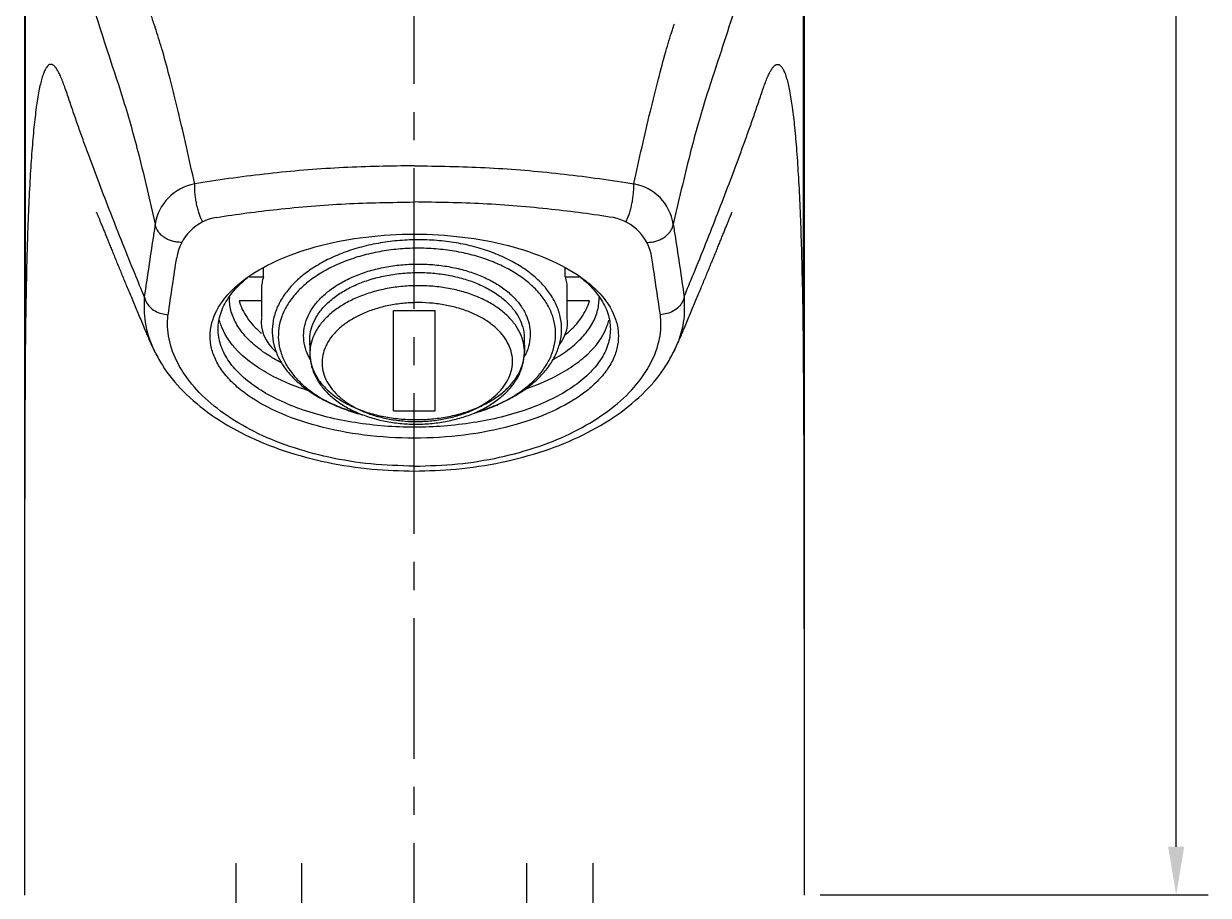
# Model space of a CAD drawing. Extents: x 7342 to 7936, y -141 to 279.
# Drawn here: x 7515.5 to 7589.2, y 38.9 to 93.1 of the extents above; entities that cross this region are included whole.
import ezdxf

# ---------------------------------------------------------------- set-up
doc = ezdxf.new("R2010")
doc.units = 0
doc.header["$LTSCALE"] = 7
doc.header["$MEASUREMENT"] = 0
doc.linetypes.add('ACAD_ISO08W100', pattern=[36, 24, -3, 6, -3])
doc.linetypes.add('CENTER', pattern=[2, 1.25, -0.25, 0.25, -0.25])
doc.layers.get('0').update_dxf_attribs({"color": 2, "linetype": 'CONTINUOUS'})
for name, color, linetype in [('02___PRT_ALL_AXES', 7, 'CONTINUOUS'), ('center', 1, 'ACAD_ISO08W100'), ('CL', 1, 'CENTER'), ('D', 2, 'CONTINUOUS'), ('DWG', 7, 'CONTINUOUS')]:
    doc.layers.add(name, color=color, linetype=linetype)

msp = doc.modelspace()

# ---------------------------------------------------------------- linework, layer by layer
at = {"color": 7, "linetype": 'Continuous'}
for p, q in [((7515.513, 120.221), (7515.513, 38.887)), ((7564.013, 120.221), (7564.013, 38.887)), ((7515.56, 119.779), (7515.56, 72.08)), ((7563.965, 119.779), (7563.965, 72.08)), ((7523.632, 72.692), (7523.635, 72.685)), ((7534.804, 69.406), (7534.578, 69.509)), ((7545.158, 69.527), (7545.382, 69.635))]:
    msp.add_line(p, q, dxfattribs=at)
for centre, start, end in [((7526.613, 80.205), 99.70793, 171.27042), ((7552.913, 80.207), 8.73921, 80.3017), ((7527.949, 78.121), 99.02892, 171.3538), ((7551.577, 78.123), 8.65582, 78.7975)]:
    msp.add_arc(centre, 3, start, end, dxfattribs=at)
for points in [[(7515.466, 118.558), (7515.478, 116.722), (7515.516, 114.885), (7515.579, 113.082), (7515.671, 111.334), (7515.792, 109.728), (7515.941, 108.366), (7516.12, 107.198), (7516.319, 106.225), (7516.545, 105.231), (7516.801, 104.201), (7517.092, 103.113), (7517.423, 101.931), (7517.8, 100.631), (7518.232, 99.182), (7518.731, 97.545), (7519.313, 95.677), (7519.992, 93.542), (7520.776, 91.112), (7521.661, 88.394), (7522.621, 84.969), (7523.648, 80.66)], [(7564.059, 118.559), (7564.047, 116.723), (7564.009, 114.886), (7563.946, 113.083), (7563.854, 111.335), (7563.733, 109.729), (7563.584, 108.367), (7563.405, 107.199), (7563.206, 106.226), (7562.98, 105.232), (7562.724, 104.202), (7562.433, 103.114), (7562.102, 101.932), (7561.725, 100.632), (7561.293, 99.183), (7560.794, 97.546), (7560.212, 95.678), (7559.533, 93.543), (7558.749, 91.113), (7557.864, 88.395), (7556.904, 84.97), (7555.877, 80.661)], [(7523.571, 93.137), (7523.327, 93.87), (7523.004, 94.874)], [(7526.107, 83.162), (7525.593, 85.467), (7525.072, 87.694), (7524.568, 89.704), (7524.115, 91.399), (7523.7, 92.745), (7523.571, 93.137)], [(7553.418, 83.164), (7553.932, 85.469), (7554.452, 87.697), (7554.956, 89.707), (7555.409, 91.401), (7555.823, 92.747), (7555.953, 93.139)], [(7522.97, 76.153), (7522.392, 77.554), (7521.619, 79.469), (7520.881, 81.344), (7520.179, 83.171), (7519.514, 84.949), (7519.196, 85.816), (7518.887, 86.675), (7518.589, 87.535), (7518.299, 88.385), (7518.019, 89.199), (7517.882, 89.566), (7517.748, 89.889), (7517.617, 90.156), (7517.489, 90.364), (7517.364, 90.51), (7517.303, 90.559), (7517.243, 90.591), (7517.184, 90.607), (7517.125, 90.607), (7517.012, 90.557), (7516.902, 90.443), (7516.796, 90.267), (7516.694, 90.029), (7516.597, 89.731), (7516.503, 89.373), (7516.414, 88.955), (7516.25, 87.942), (7516.104, 86.698), (7515.975, 85.231), (7515.865, 83.557), (7515.771, 81.695), (7515.695, 79.654), (7515.675, 79.007), (7515.657, 78.35)], [(7556.555, 76.153), (7557.133, 77.554), (7557.906, 79.469), (7558.645, 81.344), (7559.346, 83.171), (7560.011, 84.949), (7560.329, 85.816), (7560.638, 86.675), (7560.937, 87.535), (7561.226, 88.385), (7561.507, 89.199), (7561.643, 89.566), (7561.777, 89.889), (7561.908, 90.156), (7562.036, 90.364), (7562.161, 90.51), (7562.222, 90.559), (7562.282, 90.591), (7562.342, 90.607), (7562.4, 90.607), (7562.513, 90.557), (7562.623, 90.443), (7562.729, 90.267), (7562.831, 90.029), (7562.929, 89.731), (7563.022, 89.373), (7563.111, 88.955), (7563.275, 87.942), (7563.421, 86.698), (7563.55, 85.231), (7563.661, 83.557), (7563.754, 81.695), (7563.831, 79.654), (7563.85, 79.007), (7563.869, 78.35)], [(7519.998, 81.385), (7519.989, 81.403), (7520.017, 81.338), (7520.06, 81.236), (7520.119, 81.096), (7520.189, 80.924), (7520.27, 80.724), (7520.36, 80.503), (7520.458, 80.261), (7520.562, 80.004), (7520.67, 79.736), (7520.783, 79.456), (7520.901, 79.165), (7521.024, 78.864), (7521.15, 78.554), (7521.279, 78.239), (7521.411, 77.919), (7521.546, 77.591), (7521.685, 77.256), (7521.83, 76.906), (7521.982, 76.539), (7522.143, 76.153), (7522.312, 75.748), (7522.485, 75.338), (7522.658, 74.929), (7522.828, 74.523), (7523.009, 74.087), (7523.298, 73.408), (7523.632, 72.692)], [(7555.893, 72.691), (7556.233, 73.421), (7556.521, 74.098), (7556.699, 74.528), (7556.867, 74.927), (7557.035, 75.327), (7557.205, 75.729), (7557.372, 76.127), (7557.53, 76.507), (7557.681, 76.87), (7557.824, 77.216), (7557.961, 77.547), (7558.094, 77.87), (7558.224, 78.187), (7558.352, 78.497), (7558.476, 78.803), (7558.598, 79.101), (7558.715, 79.389), (7558.827, 79.666), (7558.935, 79.933), (7559.038, 80.188), (7559.136, 80.431), (7559.227, 80.655), (7559.309, 80.859), (7559.383, 81.038), (7559.445, 81.188), (7559.493, 81.302), (7559.525, 81.378), (7559.535, 81.4)], [(7515.656, 78.35), (7515.597, 75.495), (7515.56, 72.08)], [(7563.869, 78.35), (7563.928, 75.495), (7563.965, 72.08)], [(7522.97, 76.153), (7523.023, 74.551), (7523.576, 72.809), (7523.632, 72.692)], [(7522.97, 76.153), (7523.083, 75.817), (7523.311, 75.51), (7523.636, 75.262), (7524.029, 75.096), (7524.453, 75.024)], [(7556.555, 76.153), (7556.442, 75.817), (7556.214, 75.51), (7555.889, 75.262), (7555.496, 75.096), (7555.073, 75.024)], [(7556.556, 76.153), (7556.502, 74.551), (7555.949, 72.809), (7555.893, 72.691)], [(7539.763, 65.598), (7537.066, 65.738), (7534.449, 66.154), (7532.013, 66.831), (7529.808, 67.752), (7527.922, 68.879), (7526.39, 70.185), (7525.274, 71.617), (7524.598, 73.143), (7524.446, 73.9), (7524.419, 74.662), (7524.453, 75.024)], [(7539.763, 65.598), (7542.46, 65.738), (7545.076, 66.154), (7547.513, 66.831), (7549.717, 67.752), (7551.603, 68.879), (7553.135, 70.185), (7554.251, 71.617), (7554.927, 73.143), (7555.079, 73.9), (7555.106, 74.662), (7555.073, 75.024)], [(7523.635, 72.686), (7524.092, 71.876), (7525.387, 70.264), (7527.131, 68.799), (7529.253, 67.55), (7531.679, 66.559), (7534.338, 65.843), (7537.155, 65.419), (7539.763, 65.296)], [(7539.763, 65.296), (7542.37, 65.419), (7545.188, 65.843), (7547.847, 66.559), (7550.272, 67.55), (7552.394, 68.799), (7554.139, 70.264), (7555.434, 71.876), (7555.89, 72.686)], [(7515.56, 72.08), (7515.538, 67.682), (7515.525, 62.77), (7515.517, 57.447), (7515.514, 51.724), (7515.513, 45.538), (7515.513, 38.91)], [(7563.965, 72.08), (7563.988, 67.682), (7564, 62.77), (7564.008, 57.447), (7564.012, 51.724), (7564.013, 45.538), (7564.013, 38.91)]]:
    msp.add_spline(points, degree=3, dxfattribs=at)
for points, knots in [([(7539.763, 84.295), (7538.293, 84.273), (7535.355, 84.229), (7530.963, 83.866), (7527.885, 83.462), (7526.273, 83.19), (7526.107, 83.162)], [0, 0, 0, 0, 4.40841, 8.814005, 13.212115, 13.717028, 13.717028, 13.717028, 13.717028]), ([(7539.763, 84.295), (7541.232, 84.273), (7544.171, 84.229), (7548.563, 83.866), (7551.641, 83.462), (7553.252, 83.19), (7553.418, 83.162)], [0, 0, 0, 0, 4.40841, 8.814005, 13.212115, 13.717028, 13.717028, 13.717028, 13.717028]), ([(7526.596, 80.798), (7526.576, 80.841), (7526.557, 80.884), (7526.538, 80.926), (7526.538, 80.926), (7526.538, 80.926), (7526.538, 80.926), (7526.506, 80.996), (7526.435, 81.149), (7526.35, 81.406), (7526.271, 81.695), (7526.204, 82.001), (7526.152, 82.313), (7526.117, 82.619), (7526.099, 82.901), (7526.104, 83.08), (7526.107, 83.162)], [-0.139808, -0.139808, -0.139808, -0.139808, 0, 0, 0, 0, 0, 0, 0.229477, 0.505199, 0.811607, 1.127262, 1.445564, 1.760021, 2.048757, 2.294911, 2.294911, 2.294911, 2.294911]), ([(7552.93, 80.801), (7552.949, 80.843), (7552.969, 80.886), (7552.988, 80.929), (7552.988, 80.929), (7552.988, 80.929), (7552.988, 80.929), (7553.02, 80.998), (7553.09, 81.151), (7553.175, 81.409), (7553.255, 81.697), (7553.321, 82.004), (7553.373, 82.316), (7553.408, 82.621), (7553.426, 82.904), (7553.421, 83.082), (7553.418, 83.164)], [-0.139808, -0.139808, -0.139808, -0.139808, 0, 0, 0, 0, 0, 0, 0.229477, 0.505199, 0.811607, 1.127262, 1.445564, 1.760021, 2.048757, 2.294911, 2.294911, 2.294911, 2.294911]), ([(7527.479, 81.084), (7528.723, 81.282), (7531.387, 81.63), (7535.486, 81.975), (7538.337, 82.019), (7539.763, 82.041)], [1.855939, 1.855939, 1.855939, 1.855939, 5.63708, 9.912084, 14.188201, 14.188201, 14.188201, 14.188201]), ([(7552.159, 81.066), (7550.877, 81.272), (7548.176, 81.627), (7544.039, 81.975), (7541.188, 82.019), (7539.763, 82.041)], [1.741819, 1.741819, 1.741819, 1.741819, 5.63708, 9.912084, 14.188201, 14.188201, 14.188201, 14.188201]), ([(7523.648, 80.66), (7523.604, 80.375), (7523.467, 79.482), (7523.24, 77.98), (7523.06, 76.762), (7522.97, 76.153)], [0.978176, 0.978176, 0.978176, 0.978176, 1.843128, 3.688338, 5.535641, 5.535641, 5.535641, 5.535641]), ([(7525.293, 79.515), (7525.238, 79.52), (7525.184, 79.525), (7525.129, 79.531), (7525.039, 79.539), (7524.859, 79.557), (7524.599, 79.632), (7524.395, 79.722), (7524.245, 79.811), (7524.142, 79.883), (7524.046, 79.962), (7523.93, 80.075), (7523.807, 80.233), (7523.697, 80.439), (7523.664, 80.588), (7523.648, 80.66)], [-0.163839, -0.163839, -0.163839, -0.163839, 0, 0, 0, 0.270005, 0.54215, 0.808786, 0.937955, 1.063338, 1.186594, 1.309314, 1.550402, 1.782783, 2.004368, 2.004368, 2.004368, 2.004368]), ([(7554.233, 79.517), (7554.288, 79.522), (7554.342, 79.528), (7554.396, 79.533), (7554.486, 79.542), (7554.666, 79.559), (7554.927, 79.634), (7555.131, 79.725), (7555.281, 79.813), (7555.384, 79.886), (7555.479, 79.965), (7555.596, 80.078), (7555.719, 80.235), (7555.828, 80.442), (7555.862, 80.59), (7555.878, 80.663)], [-0.163839, -0.163839, -0.163839, -0.163839, 0, 0, 0, 0.270005, 0.54215, 0.808786, 0.937955, 1.063338, 1.186594, 1.309314, 1.550402, 1.782783, 2.004368, 2.004368, 2.004368, 2.004368]), ([(7555.877, 80.661), (7555.921, 80.376), (7556.058, 79.482), (7556.285, 77.98), (7556.465, 76.762), (7556.556, 76.153)], [0.977172, 0.977172, 0.977172, 0.977172, 1.843128, 3.688338, 5.535641, 5.535641, 5.535641, 5.535641]), ([(7543.66, 79.21), (7543.282, 79.315), (7542.504, 79.491), (7541.309, 79.651), (7540.088, 79.707), (7538.864, 79.66), (7537.66, 79.51), (7536.498, 79.26), (7535.398, 78.914), (7534.382, 78.478), (7533.467, 77.961), (7532.671, 77.371), (7532.007, 76.718), (7531.489, 76.013), (7531.128, 75.268), (7530.934, 74.497), (7530.911, 73.716), (7531.061, 72.943), (7531.379, 72.194), (7531.856, 71.484), (7532.483, 70.825), (7533.246, 70.228), (7534.131, 69.703), (7535.123, 69.26), (7535.829, 69.028), (7536.194, 68.926)], [0, 0, 0, 0, 0.050702, 0.102674, 0.15535, 0.208138, 0.260439, 0.311676, 0.361315, 0.408897, 0.454062, 0.496585, 0.536413, 0.573703, 0.608852, 0.642505, 0.675512, 0.708819, 0.743327, 0.779765, 0.818624, 0.860147, 0.904353, 0.951075, 1, 1, 1, 1]), ([(7543.508, 78.703), (7543.145, 78.804), (7542.4, 78.972), (7541.255, 79.125), (7540.085, 79.18), (7538.912, 79.135), (7537.758, 78.991), (7536.644, 78.751), (7535.591, 78.419), (7534.617, 78.002), (7533.74, 77.506), (7532.976, 76.94), (7532.34, 76.315), (7531.844, 75.639), (7531.499, 74.926), (7531.312, 74.187), (7531.29, 73.438), (7531.433, 72.697), (7531.738, 71.979), (7532.196, 71.299), (7532.796, 70.667), (7533.528, 70.095), (7534.376, 69.592), (7535.326, 69.167), (7536.003, 68.945), (7536.353, 68.848)], [0, 0, 0, 0, 0.050702, 0.102674, 0.15535, 0.208138, 0.260439, 0.311676, 0.361315, 0.408897, 0.454062, 0.496585, 0.536413, 0.573703, 0.608852, 0.642505, 0.675512, 0.708819, 0.743327, 0.779765, 0.818624, 0.860147, 0.904353, 0.951075, 1, 1, 1, 1]), ([(7543.684, 68.986), (7543.947, 69.064), (7544.558, 69.266), (7545.472, 69.658), (7546.387, 70.175), (7547.184, 70.765), (7547.847, 71.418), (7548.365, 72.123), (7548.726, 72.868), (7548.921, 73.639), (7548.944, 74.42), (7548.794, 75.193), (7548.476, 75.942), (7547.998, 76.652), (7547.372, 77.311), (7546.608, 77.908), (7545.723, 78.433), (7544.732, 78.877), (7544.026, 79.109), (7543.66, 79.21)], [0.3259429, 0.3259429, 0.3259429, 0.3259429, 0.3613151, 0.4088968, 0.4540617, 0.496585, 0.5364133, 0.5737032, 0.608852, 0.6425051, 0.6755117, 0.7088187, 0.7433267, 0.779765, 0.8186241, 0.8601469, 0.9043526, 0.951075, 1, 1, 1, 1]), ([(7524.452, 75.024), (7524.542, 75.632), (7524.718, 76.815), (7524.896, 77.998), (7524.983, 78.572)], [0, 0, 0, 0, 1.844846, 3.588056, 3.588056, 3.588056, 3.588056]), ([(7533.296, 72.239), (7533.25, 72.319), (7533.106, 72.592), (7532.931, 73.084), (7532.856, 73.722), (7532.93, 74.361), (7533.15, 74.986), (7533.508, 75.582), (7533.996, 76.138), (7534.603, 76.644), (7535.317, 77.092), (7536.123, 77.472), (7537.004, 77.777), (7537.945, 78.002), (7538.925, 78.142), (7539.926, 78.194), (7540.926, 78.157), (7541.907, 78.032), (7542.545, 77.889), (7542.855, 77.803)], [0.2511086, 0.2511086, 0.2511086, 0.2511086, 0.2662496, 0.3018658, 0.3364682, 0.3711213, 0.406881, 0.4446271, 0.4849639, 0.5281982, 0.5743679, 0.6232868, 0.6745928, 0.7277901, 0.7822886, 0.8374369, 0.8925533, 0.9469571, 1, 1, 1, 1]), ([(7543.42, 68.873), (7543.71, 68.955), (7544.333, 69.158), (7545.245, 69.549), (7546.121, 70.045), (7546.885, 70.61), (7547.521, 71.236), (7548.017, 71.911), (7548.363, 72.625), (7548.549, 73.364), (7548.571, 74.112), (7548.428, 74.853), (7548.123, 75.571), (7547.665, 76.252), (7547.065, 76.883), (7546.334, 77.455), (7545.485, 77.958), (7544.535, 78.383), (7543.858, 78.606), (7543.508, 78.703)], [0.3207779, 0.3207779, 0.3207779, 0.3207779, 0.3613151, 0.4088968, 0.4540617, 0.496585, 0.5364133, 0.5737032, 0.608852, 0.6425051, 0.6755117, 0.7088187, 0.7433267, 0.779765, 0.8186242, 0.8601469, 0.9043526, 0.951075, 1, 1, 1, 1]), ([(7555.073, 75.024), (7554.983, 75.632), (7554.804, 76.841), (7554.621, 78.049), (7554.53, 78.649)], [0, 0, 0, 0, 1.844846, 3.665542, 3.665542, 3.665542, 3.665542]), ([(7533.297, 72.995), (7533.294, 73.008), (7533.259, 73.228), (7533.244, 73.664), (7533.377, 74.295), (7533.658, 74.903), (7534.08, 75.476), (7534.631, 76.002), (7535.298, 76.47), (7536.066, 76.872), (7536.919, 77.198), (7537.838, 77.442), (7538.804, 77.599), (7539.794, 77.665), (7540.787, 77.639), (7541.761, 77.522), (7542.395, 77.382), (7542.703, 77.296)], [0.31104, 0.31104, 0.31104, 0.31104, 0.3134548, 0.3495927, 0.3862394, 0.4245457, 0.4653876, 0.5092875, 0.5564232, 0.6066788, 0.6597043, 0.7149728, 0.7718303, 0.82954, 0.8873217, 0.9443914, 1, 1, 1, 1]), ([(7542.855, 77.803), (7543.154, 77.72), (7543.73, 77.529), (7544.537, 77.161), (7545.251, 76.725), (7545.86, 76.227), (7546.349, 75.678), (7546.709, 75.088), (7546.93, 74.466), (7547.005, 73.828), (7546.931, 73.189), (7546.764, 72.715), (7546.634, 72.457), (7546.599, 72.395)], [0, 0, 0, 0, 0.0511009, 0.0997768, 0.145679, 0.1886394, 0.2287181, 0.2662496, 0.3018658, 0.3364682, 0.3711213, 0.406881, 0.4186308, 0.4186308, 0.4186308, 0.4186308]), ([(7542.712, 76.476), (7542.404, 76.562), (7541.771, 76.702), (7540.796, 76.819), (7539.803, 76.845), (7538.813, 76.779), (7537.848, 76.622), (7536.929, 76.378), (7536.076, 76.052), (7535.307, 75.65), (7534.641, 75.182), (7534.09, 74.656), (7533.668, 74.083), (7533.386, 73.475), (7533.253, 72.844), (7533.275, 72.208), (7533.451, 71.584), (7533.773, 70.988), (7534.232, 70.434), (7534.817, 69.931), (7535.515, 69.491), (7536.309, 69.121), (7536.879, 68.931), (7537.175, 68.849)], [0, 0, 0, 0, 0.055613, 0.112684, 0.170465, 0.228175, 0.285032, 0.3403, 0.393324, 0.443579, 0.490714, 0.534613, 0.575454, 0.613759, 0.650406, 0.686543, 0.723415, 0.762131, 0.803506, 0.847997, 0.895722, 0.946519, 1, 1, 1, 1]), ([(7542.703, 77.296), (7542.999, 77.214), (7543.569, 77.024), (7544.363, 76.654), (7545.06, 76.214), (7545.645, 75.711), (7546.105, 75.157), (7546.427, 74.561), (7546.603, 73.937), (7546.619, 73.461), (7546.589, 73.202), (7546.581, 73.15)], [0, 0, 0, 0, 0.0534777, 0.1042732, 0.1519989, 0.1964901, 0.2378658, 0.2765828, 0.3134548, 0.3495927, 0.3586728, 0.3586728, 0.3586728, 0.3586728]), ([(7537.175, 68.849), (7537.483, 68.763), (7538.117, 68.623), (7539.091, 68.506), (7540.084, 68.48), (7541.074, 68.546), (7542.039, 68.703), (7542.958, 68.947), (7543.812, 69.273), (7544.58, 69.675), (7545.247, 70.143), (7545.797, 70.669), (7546.219, 71.242), (7546.501, 71.85), (7546.634, 72.481), (7546.612, 73.117), (7546.437, 73.741), (7546.114, 74.337), (7545.655, 74.891), (7545.07, 75.394), (7544.373, 75.834), (7543.579, 76.204), (7543.009, 76.394), (7542.712, 76.476)], [0, 0, 0, 0, 0.055613, 0.112684, 0.170465, 0.228175, 0.285032, 0.3403, 0.393324, 0.443579, 0.490714, 0.534613, 0.575454, 0.613759, 0.650406, 0.686543, 0.723415, 0.762131, 0.803506, 0.847997, 0.895722, 0.946519, 1, 1, 1, 1]), ([(7542.408, 75.462), (7542.135, 75.538), (7541.572, 75.662), (7540.707, 75.767), (7539.825, 75.79), (7538.946, 75.731), (7538.089, 75.592), (7537.273, 75.375), (7536.516, 75.085), (7535.834, 74.729), (7535.243, 74.313), (7534.754, 73.847), (7534.38, 73.338), (7534.13, 72.798), (7534.012, 72.239), (7534.031, 71.674), (7534.187, 71.12), (7534.473, 70.591), (7534.881, 70.099), (7535.4, 69.653), (7536.019, 69.262), (7536.724, 68.933), (7537.23, 68.765), (7537.493, 68.692)], [0, 0, 0, 0, 0.055586, 0.11268, 0.170488, 0.228223, 0.285103, 0.340382, 0.393403, 0.44364, 0.490751, 0.534625, 0.575443, 0.61373, 0.650361, 0.686488, 0.723357, 0.76208, 0.80347, 0.847979, 0.895725, 0.946543, 1, 1, 1, 1]), ([(7537.493, 68.692), (7537.766, 68.616), (7538.329, 68.491), (7539.194, 68.387), (7540.076, 68.364), (7540.955, 68.423), (7541.812, 68.562), (7542.628, 68.779), (7543.385, 69.069), (7544.067, 69.425), (7544.658, 69.841), (7545.147, 70.307), (7545.521, 70.815), (7545.771, 71.355), (7545.889, 71.915), (7545.87, 72.48), (7545.714, 73.033), (7545.428, 73.562), (7545.02, 74.055), (7544.501, 74.501), (7543.882, 74.892), (7543.177, 75.22), (7542.671, 75.389), (7542.408, 75.462)], [0, 0, 0, 0, 0.055586, 0.11268, 0.170488, 0.228223, 0.285103, 0.340382, 0.393403, 0.44364, 0.490751, 0.534625, 0.575443, 0.61373, 0.650361, 0.686488, 0.723357, 0.76208, 0.80347, 0.847979, 0.895725, 0.946543, 1, 1, 1, 1]), ([(7533.269, 72.584), (7533.272, 72.375), (7533.321, 71.948), (7533.528, 71.323), (7533.869, 70.718), (7534.343, 70.151), (7534.94, 69.638), (7535.642, 69.192), (7536.432, 68.824), (7536.995, 68.636), (7537.285, 68.555)], [0, 0, 0, 0, 0.103164, 0.20976, 0.322516, 0.443088, 0.571862, 0.708371, 0.851458, 1, 1, 1, 1]), ([(7537.285, 68.555), (7537.581, 68.473), (7538.187, 68.338), (7539.117, 68.225), (7540.061, 68.198), (7541.003, 68.259), (7541.925, 68.406), (7542.81, 68.637), (7543.641, 68.949), (7544.4, 69.339), (7545.07, 69.799), (7545.634, 70.319), (7546.079, 70.888), (7546.396, 71.49), (7546.582, 72.111), (7546.621, 72.533), (7546.618, 72.741)], [0, 0, 0, 0, 0.079526, 0.160621, 0.242446, 0.324163, 0.404943, 0.484058, 0.560843, 0.634636, 0.704758, 0.770903, 0.832945, 0.89094, 0.946275, 1, 1, 1, 1])]:
    msp.add_open_spline(points, degree=3, knots=knots, dxfattribs=at)
for points in [[(7536.194, 68.926), (7536.226, 68.917), (7536.258, 68.909), (7536.291, 68.9)], [(7536.353, 68.848), (7536.421, 68.829), (7536.489, 68.811), (7536.557, 68.793)]]:
    msp.add_open_spline(points, degree=3, dxfattribs=at)
at = {"layer": '02___PRT_ALL_AXES', "color": 7, "linetype": 'Continuous'}
for p, q in [((7533.26, 73.404), (7533.269, 72.584)), ((7546.609, 73.56), (7546.618, 72.741))]:
    msp.add_line(p, q, dxfattribs=at)
at = {"layer": 'center', "linetype": 'CENTER'}
for p, q in [((7528.663, 40.887), (7528.663, -7.113)), ((7532.763, 10.415), (7532.763, 40.887)), ((7546.763, 10.415), (7546.763, 40.887)), ((7550.863, 40.887), (7550.863, -7.113))]:
    msp.add_line(p, q, dxfattribs=at)
at = {"layer": 'CL'}
msp.add_line((7539.763, 33.387), (7539.763, 163.177), dxfattribs=at)
at = {"layer": 'D', "ltscale": 0.6}
for p, q in [((7587.162, 41.91), (7587.162, 158.179)), ((7565.013, 38.91), (7589.162, 38.91))]:
    msp.add_line(p, q, dxfattribs=at)
msp.add_solid([(7586.662, 41.91), (7587.662, 41.91), (7587.162, 38.91)], dxfattribs=at)
at = {"layer": 'DWG'}
for p, q in [((7529.483, 77.385), (7530.382, 77.385)), ((7530.382, 77.385), (7530.382, 77.943)), ((7549.144, 77.385), (7549.144, 77.943)), ((7549.144, 77.385), (7550.043, 77.385)), ((7530.263, 76.635), (7530.263, 74.855)), ((7549.263, 76.635), (7549.263, 74.814)), ((7530.263, 75.885), (7528.866, 75.885)), ((7538.463, 75.286), (7541.063, 75.286)), ((7538.463, 69.041), (7538.463, 75.286)), ((7541.063, 69.041), (7541.063, 75.286)), ((7550.66, 75.885), (7549.263, 75.885)), ((7538.463, 69.041), (7541.063, 69.041))]:
    msp.add_line(p, q, dxfattribs=at)
for centre, radius, start, end in [((7531.144, 76.029), 2.881, 178.74461, 179.99993), ((7548.382, 76.029), 2.881, 0.00007, 1.25538), ((7544.753, 78.944), 7.631, 306.36551, 307.68532)]:
    msp.add_arc(centre, radius, start, end, dxfattribs=at)
at = {"layer": 'DWG', "ltscale": 0.6}
msp.add_ellipse((7539.762, 74.532), major_axis=(-9.52, 0), ratio=0.447118, start_param=6.217015, end_param=6.730001, dxfattribs=at)
at = {"layer": 'DWG', "ltscale": 0.6, "extrusion": (0, 0, -1)}
msp.add_ellipse((7539.763, 74.532), major_axis=(9.52, 0), ratio=0.447118, start_param=6.217015, end_param=6.602956, dxfattribs=at)
at = {"layer": 'DWG'}
for points, knots in [([(7529.393, 77.356), (7530.024, 77.802), (7531.495, 78.588), (7533.986, 79.411), (7536.793, 79.925), (7538.76, 80.04), (7539.763, 80.04)], [0, 0, 0, 0, 0.213609, 0.457106, 0.722698, 1, 1, 1, 1]), ([(7539.763, 80.04), (7540.766, 80.04), (7542.733, 79.925), (7545.54, 79.411), (7548.031, 78.588), (7549.502, 77.802), (7550.133, 77.356)], [0, 0, 0, 0, 0.277302, 0.542894, 0.786391, 1, 1, 1, 1]), ([(7530.382, 77.385), (7530.343, 77.263), (7530.283, 77.015), (7530.263, 76.761), (7530.263, 76.635)], [0, 0, 0, 0, 0.504558, 1, 1, 1, 1]), ([(7549.144, 77.385), (7549.183, 77.263), (7549.243, 77.015), (7549.263, 76.761), (7549.263, 76.635)], [0, 0, 0, 0, 0.504558, 1, 1, 1, 1]), ([(7528.094, 76.197), (7528.184, 76.301), (7528.578, 76.728), (7529.03, 77.1), (7529.393, 77.356)], [0, 0, 0, 0, 0.235784, 1, 1, 1, 1]), ([(7528.188, 76.051), (7528.265, 76.166), (7528.613, 76.64), (7529.041, 77.053), (7529.391, 77.335)], [0, 0, 0, 0, 0.234401, 1, 1, 1, 1]), ([(7550.133, 77.356), (7550.259, 77.267), (7550.724, 76.92), (7551.153, 76.521), (7551.432, 76.197)], [0, 0, 0, 0, 0.264941, 1, 1, 1, 1]), ([(7550.135, 77.335), (7550.257, 77.237), (7550.702, 76.854), (7551.099, 76.41), (7551.338, 76.051)], [0, 0, 0, 0, 0.266893, 1, 1, 1, 1]), ([(7539.763, 67.34), (7538.726, 67.34), (7536.695, 67.463), (7533.807, 68.011), (7531.266, 68.887), (7529.479, 69.893), (7528.381, 70.837), (7527.763, 71.562), (7527.326, 72.325), (7527.082, 73.116), (7527.038, 73.92), (7527.255, 75.014), (7527.717, 75.758), (7528.094, 76.197)], [0, 0, 0, 0, 0.171781, 0.33581, 0.485271, 0.615213, 0.672334, 0.724421, 0.772201, 0.816901, 0.860219, 0.904095, 1, 1, 1, 1]), ([(7527.563, 74.123), (7527.563, 74.453), (7527.678, 75.14), (7527.992, 75.757), (7528.188, 76.051)], [0, 0, 0, 0, 0.482655, 1, 1, 1, 1]), ([(7531.498, 72.039), (7531.189, 72.194), (7530.891, 72.364), (7530.606, 72.551), (7530.435, 72.662), (7530.269, 72.78), (7530.108, 72.905), (7529.825, 73.124), (7529.315, 73.579), (7528.718, 74.357), (7528.348, 75.178), (7528.263, 75.752), (7528.263, 76.029)], [-0.436106, -0.436106, -0.436106, -0.436106, -0.163046, -0.163046, -0.163046, 0, 0, 0, 0.286408, 0.543857, 0.778376, 1, 1, 1, 1]), ([(7551.432, 76.197), (7551.809, 75.758), (7552.271, 75.014), (7552.488, 73.92), (7552.444, 73.116), (7552.2, 72.325), (7551.763, 71.562), (7551.145, 70.837), (7550.047, 69.893), (7548.26, 68.887), (7545.719, 68.011), (7542.831, 67.463), (7540.8, 67.34), (7539.763, 67.34)], [0, 0, 0, 0, 0.095905, 0.139781, 0.183099, 0.227799, 0.275579, 0.327666, 0.384787, 0.514729, 0.66419, 0.828219, 1, 1, 1, 1]), ([(7548.402, 72.237), (7548.579, 72.336), (7548.751, 72.44), (7548.919, 72.55), (7549.09, 72.662), (7549.256, 72.78), (7549.418, 72.905), (7549.701, 73.124), (7550.211, 73.579), (7550.808, 74.357), (7551.178, 75.178), (7551.263, 75.752), (7551.263, 76.029)], [-0.324119, -0.324119, -0.324119, -0.324119, -0.163452, -0.163452, -0.163452, 0, 0, 0, 0.286408, 0.543857, 0.778376, 1, 1, 1, 1]), ([(7551.338, 76.051), (7551.534, 75.757), (7551.848, 75.14), (7551.963, 74.453), (7551.963, 74.123)], [0, 0, 0, 0, 0.517345, 1, 1, 1, 1]), ([(7528.866, 75.885), (7528.916, 75.704), (7529.054, 75.34), (7529.36, 74.821), (7529.765, 74.321), (7530.085, 74.015), (7530.259, 73.866)], [0, 0, 0, 0, 0.226745, 0.466755, 0.723661, 1, 1, 1, 1]), ([(7549.118, 73.741), (7549.168, 73.782), (7549.218, 73.823), (7549.267, 73.866), (7549.441, 74.015), (7549.761, 74.321), (7550.166, 74.821), (7550.472, 75.34), (7550.61, 75.704), (7550.66, 75.885)], [-0.078206, -0.078206, -0.078206, -0.078206, 0, 0, 0, 0.276339, 0.533245, 0.773255, 1, 1, 1, 1]), ([(7527.794, 74.242), (7527.779, 74.278), (7527.725, 74.422), (7527.681, 74.57), (7527.653, 74.681)], [0, 0, 0, 0, 0.25314, 1, 1, 1, 1]), ([(7551.732, 74.242), (7551.747, 74.278), (7551.801, 74.422), (7551.845, 74.57), (7551.873, 74.681)], [0, 0, 0, 0, 0.25314, 1, 1, 1, 1]), ([(7539.763, 68.025), (7538.529, 68.023), (7537.304, 68.115), (7536.089, 68.307), (7534.923, 68.491), (7533.243, 68.892), (7531.21, 69.738), (7529.945, 70.46), (7528.918, 71.275), (7528.152, 72.168), (7527.674, 73.124), (7527.563, 73.799), (7527.563, 74.123)], [-0.333538, -0.333538, -0.333538, -0.333538, 0, 0, 0, 0.319977, 0.464375, 0.595795, 0.713513, 0.818151, 0.912136, 1, 1, 1, 1]), ([(7533.194, 70.29), (7532.432, 70.529), (7531.694, 70.819), (7530.989, 71.184), (7530.602, 71.384), (7529.885, 71.808), (7528.711, 72.74), (7528.039, 73.619), (7527.794, 74.242)], [-0.529385, -0.529385, -0.529385, -0.529385, 0, 0, 0, 0.290405, 0.553066, 1, 1, 1, 1]), ([(7551.963, 74.123), (7551.963, 73.799), (7551.852, 73.124), (7551.374, 72.168), (7550.608, 71.275), (7549.581, 70.46), (7548.316, 69.738), (7546.283, 68.892), (7544.603, 68.491), (7543.437, 68.307), (7542.222, 68.115), (7540.997, 68.023), (7539.763, 68.025)], [0, 0, 0, 0, 0.087864, 0.181849, 0.286486, 0.404205, 0.535625, 0.680023, 1, 1, 1, 1.333591, 1.333591, 1.333591, 1.333591]), ([(7546.689, 70.406), (7547.325, 70.622), (7547.943, 70.876), (7548.537, 71.184), (7548.924, 71.384), (7549.641, 71.808), (7550.815, 72.74), (7551.487, 73.619), (7551.732, 74.242)], [-0.446335, -0.446335, -0.446335, -0.446335, 0, 0, 0, 0.290404, 0.553066, 1, 1, 1, 1])]:
    msp.add_open_spline(points, degree=3, knots=knots, dxfattribs=at)

doc.saveas('drawing.dxf')
